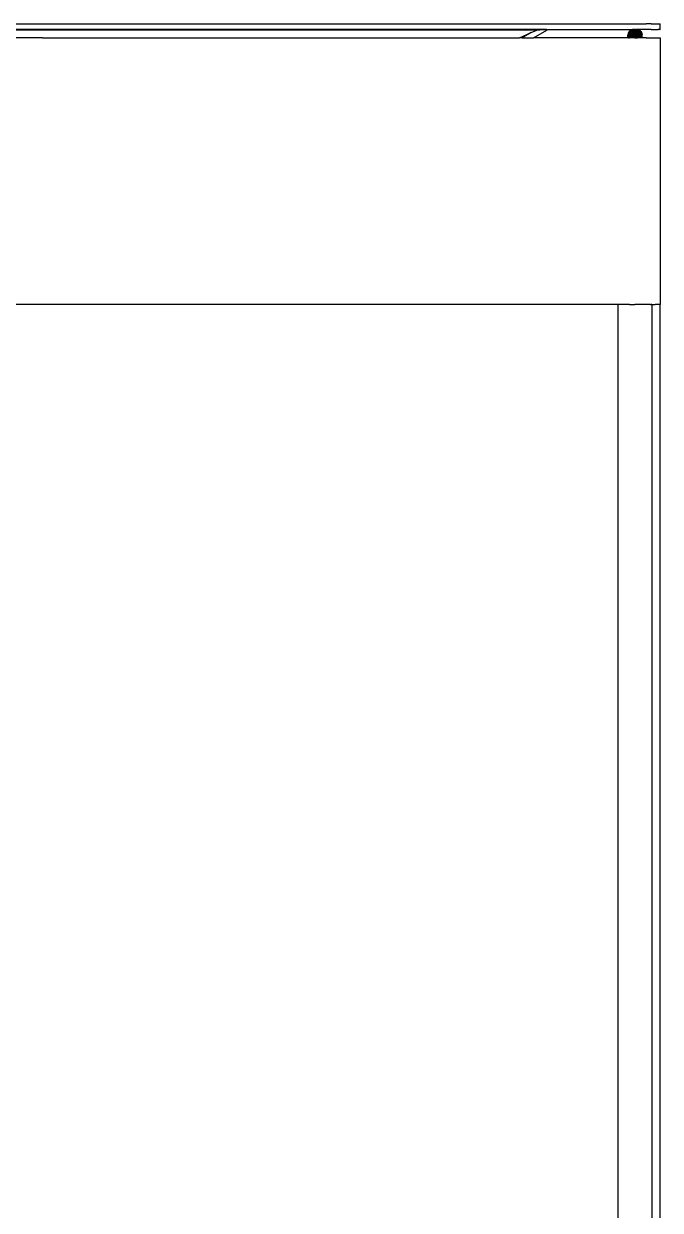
# Model space of a CAD drawing. Header units: millimetres. Extents: x 153 to 4750, y 92 to 3343.
# Drawn here: x 1965.8 to 2192.4, y 1496.1 to 1918.6 of the extents above; entities that cross this region are included whole.
import ezdxf

# ---------------------------------------------------------------- set-up
doc = ezdxf.new("R2010")
doc.units = ezdxf.units.MM

msp = doc.modelspace()

# ---------------------------------------------------------------- linework, layer by layer
for p, q in [((1763.38, 1918.62), (2181.38, 1918.62)), ((2181.38, 1918.62), (2183.38, 1918.62)), ((2183.38, 1918.62), (2185.43, 1918.62)), ((2185.43, 1918.62), (2187.4, 1918.62)), ((2189.16, 1918.62), (2187.4, 1918.62)), ((2189.16, 1918.62), (2190.59, 1918.62)), ((2190.59, 1918.62), (2191.61, 1918.62)), ((2191.61, 1918.62), (2192.2, 1918.62)), ((2192.2, 1918.62), (2192.38, 1918.62)), ((2192.38, 1916.62), (2192.38, 1918.62)), ((2145.06, 1916.6), (1799.7, 1916.6)), ((1799.8, 1916.55), (2144.96, 1916.55)), ((1799.97, 1916.48), (2144.79, 1916.48)), ((2144.57, 1916.37), (1800.2, 1916.37)), ((2142.3, 1913.62), (2146.43, 1915.49)), ((2146.43, 1915.49), (2143.19, 1913.62)), ((2144.57, 1916.37), (2144.79, 1916.48)), ((2147.96, 1916.37), (2144.57, 1916.37)), ((2144.79, 1916.48), (2144.96, 1916.55)), ((2148.14, 1916.48), (2144.79, 1916.48)), ((2144.96, 1916.55), (2145.06, 1916.6)), ((2148.27, 1916.55), (2144.96, 1916.55)), ((2145.1, 1916.62), (2145.06, 1916.6)), ((2145.1, 1916.62), (2148.35, 1916.6)), ((2146.43, 1915.49), (2148.38, 1916.37)), ((2147.19, 1913.62), (2151.96, 1916.37)), ((2148.14, 1916.48), (2147.96, 1916.37)), ((2148.38, 1916.37), (2147.96, 1916.37)), ((2148.27, 1916.55), (2148.14, 1916.48)), ((2148.14, 1916.48), (2148.38, 1916.48)), ((2148.35, 1916.6), (2148.27, 1916.55)), ((2148.27, 1916.55), (2148.38, 1916.55)), ((2148.35, 1916.6), (2148.38, 1916.62)), ((2148.38, 1916.55), (2148.38, 1916.62)), ((2148.52, 1916.62), (2148.38, 1916.62)), ((2148.38, 1916.48), (2148.38, 1916.55)), ((2148.38, 1916.55), (2148.48, 1916.55)), ((2149.5, 1916.48), (2148.38, 1916.37)), ((2148.44, 1916.48), (2148.38, 1916.37)), ((2148.38, 1916.37), (2148.38, 1916.48)), ((2148.38, 1916.48), (2148.44, 1916.48)), ((2148.48, 1916.55), (2148.44, 1916.48)), ((2148.44, 1916.48), (2149.5, 1916.48)), ((2148.52, 1916.62), (2148.48, 1916.55)), ((2148.48, 1916.55), (2149.5, 1916.55)), ((2149.5, 1916.62), (2148.52, 1916.62)), ((2149.5, 1916.55), (2149.5, 1916.62)), ((2149.58, 1916.62), (2149.5, 1916.62)), ((2150.62, 1916.55), (2149.5, 1916.48)), ((2149.5, 1916.48), (2149.54, 1916.55)), ((2149.5, 1916.48), (2149.5, 1916.55)), ((2149.5, 1916.55), (2149.54, 1916.55)), ((2149.54, 1916.55), (2149.58, 1916.62)), ((2149.54, 1916.55), (2150.62, 1916.55)), ((2150.62, 1916.62), (2149.58, 1916.62)), ((2150.62, 1916.55), (2150.66, 1916.62)), ((2150.62, 1916.55), (2150.62, 1916.62)), ((2150.66, 1916.62), (2150.62, 1916.62)), ((2151.74, 1916.6), (2150.62, 1916.55)), ((2150.66, 1916.62), (2151.74, 1916.6)), ((2151.82, 1916.62), (2151.74, 1916.6)), ((2151.82, 1916.62), (2151.96, 1916.37)), ((2151.82, 1916.62), (2151.9, 1916.62)), ((2151.9, 1916.62), (2151.96, 1916.37)), ((2151.9, 1916.62), (2152.07, 1916.62)), ((2151.96, 1916.37), (2152.17, 1916.48)), ((2152.17, 1916.48), (2152.07, 1916.62)), ((2152.07, 1916.62), (2152.12, 1916.62)), ((2152.12, 1916.62), (2152.17, 1916.48)), ((2152.12, 1916.62), (2152.15, 1916.62)), ((2152.17, 1916.48), (2152.15, 1916.62)), ((2152.15, 1916.62), (2152.38, 1916.62)), ((2152.17, 1916.48), (2152.4, 1916.55)), ((2152.38, 1916.62), (2152.4, 1916.55)), ((2152.38, 1916.62), (2152.63, 1916.6)), ((2152.4, 1916.55), (2152.63, 1916.6)), ((2152.63, 1916.6), (2152.86, 1916.62)), ((2152.86, 1916.62), (2181.38, 1916.62)), ((2180.94, 1915.08), (2180.88, 1914.62)), ((2180.88, 1914.62), (2180.92, 1914.62)), ((2180.88, 1913.62), (2180.88, 1914.62)), ((2180.98, 1915.08), (2180.92, 1914.62)), ((2180.92, 1914.62), (2181.06, 1914.62)), ((2180.92, 1913.62), (2180.92, 1914.62)), ((2181.09, 1915.51), (2180.94, 1915.08)), ((2180.98, 1915.08), (2180.94, 1915.08)), ((2181.13, 1915.51), (2180.98, 1915.08)), ((2181.11, 1915.08), (2180.98, 1915.08)), ((2181.11, 1915.08), (2181.06, 1914.62)), ((2181.06, 1914.62), (2181.29, 1914.62)), ((2181.06, 1913.62), (2181.06, 1914.62)), ((2181.33, 1915.87), (2181.09, 1915.51)), ((2181.13, 1915.51), (2181.09, 1915.51)), ((2181.25, 1915.51), (2181.11, 1915.08)), ((2181.33, 1915.08), (2181.11, 1915.08)), ((2181.36, 1915.87), (2181.13, 1915.51)), ((2181.25, 1915.51), (2181.13, 1915.51)), ((2181.47, 1915.87), (2181.25, 1915.51)), ((2181.46, 1915.51), (2181.25, 1915.51)), ((2181.33, 1915.08), (2181.29, 1914.62)), ((2181.29, 1914.62), (2181.61, 1914.62)), ((2181.29, 1913.62), (2181.29, 1914.62)), ((2181.36, 1915.87), (2181.33, 1915.87)), ((2181.46, 1915.51), (2181.33, 1915.08)), ((2181.65, 1915.08), (2181.33, 1915.08)), ((2181.65, 1916.19), (2181.36, 1915.87)), ((2181.47, 1915.87), (2181.36, 1915.87)), ((2181.38, 1916.62), (2182.89, 1916.62)), ((2181.66, 1915.87), (2181.46, 1915.51)), ((2181.76, 1915.51), (2181.46, 1915.51)), ((2181.77, 1916.19), (2181.47, 1915.87)), ((2181.66, 1915.87), (2181.47, 1915.87)), ((2181.65, 1915.08), (2181.61, 1914.62)), ((2181.61, 1914.62), (2182.01, 1914.62)), ((2181.61, 1913.62), (2181.61, 1914.62)), ((2181.67, 1916.19), (2181.65, 1916.19)), ((2181.76, 1915.51), (2181.65, 1915.08)), ((2182.04, 1915.08), (2181.65, 1915.08)), ((2181.93, 1916.19), (2181.66, 1915.87)), ((2181.93, 1915.87), (2181.66, 1915.87)), ((2182.06, 1916.43), (2181.67, 1916.19)), ((2181.77, 1916.19), (2181.67, 1916.19)), ((2181.93, 1915.87), (2181.76, 1915.51)), ((2182.13, 1915.51), (2181.76, 1915.51)), ((2182.14, 1916.43), (2181.77, 1916.19)), ((2181.93, 1916.19), (2181.77, 1916.19)), ((2182.26, 1916.43), (2181.93, 1916.19)), ((2182.15, 1916.19), (2181.93, 1915.87)), ((2182.15, 1916.19), (2181.93, 1916.19)), ((2182.26, 1915.87), (2181.93, 1915.87)), ((2182.04, 1915.08), (2182.01, 1914.62)), ((2182.01, 1914.62), (2182.46, 1914.62)), ((2182.01, 1913.62), (2182.01, 1914.62)), ((2182.13, 1915.51), (2182.04, 1915.08)), ((2182.48, 1915.08), (2182.04, 1915.08)), ((2182.14, 1916.43), (2182.06, 1916.43)), ((2182.26, 1915.87), (2182.13, 1915.51)), ((2182.54, 1915.51), (2182.13, 1915.51)), ((2182.5, 1916.58), (2182.14, 1916.43)), ((2182.26, 1916.43), (2182.14, 1916.43)), ((2182.43, 1916.43), (2182.15, 1916.19)), ((2182.43, 1916.19), (2182.15, 1916.19)), ((2182.63, 1916.58), (2182.26, 1916.43)), ((2182.43, 1916.43), (2182.26, 1916.43)), ((2182.43, 1916.19), (2182.26, 1915.87)), ((2182.62, 1915.87), (2182.26, 1915.87)), ((2182.75, 1916.58), (2182.43, 1916.43)), ((2182.65, 1916.43), (2182.43, 1916.19)), ((2182.65, 1916.43), (2182.43, 1916.43)), ((2182.74, 1916.19), (2182.43, 1916.19)), ((2182.48, 1915.08), (2182.46, 1914.62)), ((2182.46, 1914.62), (2182.93, 1914.62)), ((2182.46, 1913.62), (2182.46, 1914.62)), ((2182.54, 1915.51), (2182.48, 1915.08)), ((2182.94, 1915.08), (2182.48, 1915.08)), ((2182.63, 1916.58), (2182.5, 1916.58)), ((2182.62, 1915.87), (2182.54, 1915.51)), ((2182.96, 1915.51), (2182.54, 1915.51)), ((2182.74, 1916.19), (2182.62, 1915.87)), ((2183.01, 1915.87), (2182.62, 1915.87)), ((2182.75, 1916.58), (2182.63, 1916.58)), ((2182.89, 1916.58), (2182.65, 1916.43)), ((2182.89, 1916.43), (2182.65, 1916.43)), ((2182.89, 1916.43), (2182.74, 1916.19)), ((2183.07, 1916.19), (2182.74, 1916.19)), ((2182.75, 1916.58), (2182.89, 1916.62)), ((2182.89, 1916.58), (2182.75, 1916.58)), ((2182.89, 1916.62), (2182.92, 1916.62)), ((2182.89, 1916.62), (2182.96, 1916.62)), ((2182.89, 1916.58), (2182.92, 1916.62)), ((2183.05, 1916.58), (2182.89, 1916.58)), ((2183.05, 1916.58), (2182.89, 1916.43)), ((2183.14, 1916.43), (2182.89, 1916.43)), ((2182.92, 1916.62), (2182.96, 1916.62)), ((2182.94, 1915.08), (2182.93, 1914.62)), ((2182.93, 1914.62), (2183.38, 1914.62)), ((2182.93, 1913.62), (2182.93, 1914.62)), ((2182.96, 1915.51), (2182.94, 1915.08)), ((2182.94, 1915.08), (2183.38, 1915.08)), ((2183.11, 1916.62), (2182.96, 1916.62)), ((2183.01, 1915.87), (2182.96, 1915.51)), ((2182.96, 1915.51), (2183.38, 1915.51)), ((2183.07, 1916.19), (2183.01, 1915.87)), ((2183.01, 1915.87), (2183.38, 1915.87)), ((2183.05, 1916.58), (2183.11, 1916.62)), ((2183.22, 1916.58), (2183.05, 1916.58)), ((2183.14, 1916.43), (2183.07, 1916.19)), ((2183.07, 1916.19), (2183.38, 1916.19)), ((2183.29, 1916.62), (2183.11, 1916.62)), ((2183.14, 1916.43), (2183.22, 1916.58)), ((2183.14, 1916.43), (2183.38, 1916.43)), ((2183.22, 1916.58), (2183.29, 1916.62)), ((2183.22, 1916.58), (2183.38, 1916.58)), ((2183.29, 1916.62), (2183.38, 1916.62)), ((2183.38, 1916.62), (2183.38, 1916.58)), ((2183.38, 1916.62), (2183.51, 1916.62)), ((2183.38, 1916.43), (2183.38, 1916.58)), ((2183.38, 1916.58), (2183.54, 1916.58)), ((2183.38, 1916.19), (2183.38, 1916.43)), ((2183.38, 1916.43), (2183.63, 1916.43)), ((2183.38, 1915.87), (2183.38, 1916.19)), ((2183.7, 1916.19), (2183.38, 1916.19)), ((2183.38, 1915.51), (2183.38, 1915.87)), ((2183.76, 1915.87), (2183.38, 1915.87)), ((2183.38, 1915.08), (2183.38, 1915.51)), ((2183.8, 1915.51), (2183.38, 1915.51)), ((2183.38, 1914.62), (2183.38, 1915.08)), ((2183.83, 1915.08), (2183.38, 1915.08)), ((2183.38, 1913.62), (2183.38, 1914.62)), ((2183.84, 1914.62), (2183.38, 1914.62)), ((2183.51, 1916.62), (2183.54, 1916.58)), ((2183.65, 1916.62), (2183.51, 1916.62)), ((2183.63, 1916.43), (2183.54, 1916.58)), ((2183.71, 1916.58), (2183.54, 1916.58)), ((2183.7, 1916.19), (2183.63, 1916.43)), ((2183.87, 1916.43), (2183.63, 1916.43)), ((2183.65, 1916.62), (2183.71, 1916.58)), ((2183.85, 1916.62), (2183.65, 1916.62)), ((2183.7, 1916.19), (2183.76, 1915.87)), ((2183.7, 1916.19), (2184.02, 1916.19)), ((2183.87, 1916.58), (2183.71, 1916.58)), ((2183.71, 1916.58), (2183.87, 1916.43)), ((2183.8, 1915.51), (2183.76, 1915.87)), ((2184.14, 1915.87), (2183.76, 1915.87)), ((2183.83, 1915.08), (2183.8, 1915.51)), ((2184.22, 1915.51), (2183.8, 1915.51)), ((2184.28, 1915.08), (2183.83, 1915.08)), ((2183.83, 1915.08), (2183.84, 1914.62)), ((2183.84, 1913.62), (2183.84, 1914.62)), ((2184.3, 1914.62), (2183.84, 1914.62)), ((2183.85, 1916.62), (2183.88, 1916.62)), ((2183.85, 1916.62), (2183.87, 1916.58)), ((2184.01, 1916.58), (2183.87, 1916.58)), ((2183.87, 1916.58), (2184.11, 1916.43)), ((2183.87, 1916.43), (2184.02, 1916.19)), ((2184.11, 1916.43), (2183.87, 1916.43)), ((2183.88, 1916.62), (2184.01, 1916.58)), ((2185.43, 1916.62), (2183.88, 1916.62)), ((2184.13, 1916.58), (2184.01, 1916.58)), ((2184.01, 1916.58), (2184.33, 1916.43)), ((2184.02, 1916.19), (2184.14, 1915.87)), ((2184.02, 1916.19), (2184.33, 1916.19)), ((2184.11, 1916.43), (2184.33, 1916.43)), ((2184.11, 1916.43), (2184.33, 1916.19)), ((2184.13, 1916.58), (2184.5, 1916.43)), ((2184.13, 1916.58), (2184.26, 1916.58)), ((2184.14, 1915.87), (2184.22, 1915.51)), ((2184.51, 1915.87), (2184.14, 1915.87)), ((2184.22, 1915.51), (2184.28, 1915.08)), ((2184.63, 1915.51), (2184.22, 1915.51)), ((2184.26, 1916.58), (2184.63, 1916.43)), ((2184.72, 1915.08), (2184.28, 1915.08)), ((2184.28, 1915.08), (2184.3, 1914.62)), ((2184.3, 1913.62), (2184.3, 1914.62)), ((2184.75, 1914.62), (2184.3, 1914.62)), ((2184.33, 1916.43), (2184.61, 1916.19)), ((2184.5, 1916.43), (2184.33, 1916.43)), ((2184.33, 1916.19), (2184.51, 1915.87)), ((2184.33, 1916.19), (2184.61, 1916.19)), ((2184.5, 1916.43), (2184.63, 1916.43)), ((2184.5, 1916.43), (2184.83, 1916.19)), ((2184.51, 1915.87), (2184.63, 1915.51)), ((2184.83, 1915.87), (2184.51, 1915.87)), ((2184.61, 1916.19), (2184.83, 1915.87)), ((2184.61, 1916.19), (2184.83, 1916.19)), ((2184.63, 1916.43), (2185, 1916.19)), ((2184.63, 1916.43), (2184.7, 1916.43)), ((2184.63, 1915.51), (2184.72, 1915.08)), ((2185, 1915.51), (2184.63, 1915.51)), ((2184.7, 1916.43), (2185.09, 1916.19)), ((2185.11, 1915.08), (2184.72, 1915.08)), ((2184.72, 1915.08), (2184.75, 1914.62)), ((2184.75, 1913.62), (2184.75, 1914.62)), ((2185.15, 1914.62), (2184.75, 1914.62)), ((2184.83, 1916.19), (2185.1, 1915.87)), ((2184.83, 1916.19), (2185, 1916.19)), ((2184.83, 1915.87), (2185, 1915.51)), ((2185.1, 1915.87), (2184.83, 1915.87)), ((2185, 1916.19), (2185.29, 1915.87)), ((2185, 1916.19), (2185.09, 1916.19)), ((2185, 1915.51), (2185.11, 1915.08)), ((2185.3, 1915.51), (2185, 1915.51)), ((2185.09, 1916.19), (2185.12, 1916.19)), ((2185.1, 1915.87), (2185.29, 1915.87)), ((2185.1, 1915.87), (2185.3, 1915.51)), ((2185.43, 1915.08), (2185.11, 1915.08)), ((2185.11, 1915.08), (2185.15, 1914.62)), ((2185.12, 1916.19), (2185.4, 1915.87)), ((2185.15, 1913.62), (2185.15, 1914.62)), ((2185.47, 1914.62), (2185.15, 1914.62)), ((2185.29, 1915.87), (2185.51, 1915.51)), ((2185.29, 1915.87), (2185.4, 1915.87)), ((2185.3, 1915.51), (2185.43, 1915.08)), ((2185.51, 1915.51), (2185.3, 1915.51)), ((2185.4, 1915.87), (2185.63, 1915.51)), ((2185.4, 1915.87), (2185.44, 1915.87)), ((2187.4, 1916.62), (2185.43, 1916.62)), ((2185.65, 1915.08), (2185.43, 1915.08)), ((2185.43, 1915.08), (2185.47, 1914.62)), ((2185.44, 1915.87), (2185.67, 1915.51)), ((2185.47, 1913.62), (2185.47, 1914.62)), ((2185.71, 1914.62), (2185.47, 1914.62)), ((2185.51, 1915.51), (2185.63, 1915.51)), ((2185.51, 1915.51), (2185.65, 1915.08)), ((2185.63, 1915.51), (2185.79, 1915.08)), ((2185.63, 1915.51), (2185.67, 1915.51)), ((2185.65, 1915.08), (2185.79, 1915.08)), ((2185.65, 1915.08), (2185.71, 1914.62)), ((2185.67, 1915.51), (2185.83, 1915.08)), ((2185.71, 1913.62), (2185.71, 1914.62)), ((2185.84, 1914.62), (2185.71, 1914.62)), ((2185.79, 1915.08), (2185.84, 1914.62)), ((2185.83, 1915.08), (2185.79, 1915.08)), ((2185.83, 1915.08), (2185.88, 1914.62)), ((2185.84, 1913.62), (2185.84, 1914.62)), ((2185.88, 1914.62), (2185.84, 1914.62)), ((2185.88, 1913.62), (2185.88, 1914.62)), ((2189.16, 1916.62), (2187.4, 1916.62)), ((2189.16, 1916.62), (2190.59, 1916.62)), ((2190.59, 1916.62), (2191.61, 1916.62)), ((2192.17, 1916.62), (2191.61, 1916.62)), ((2192.17, 1916.62), (2192.38, 1916.62)), ((1972.38, 1913.62), (1802.46, 1913.62)), ((1972.38, 1913.62), (2142.3, 1913.62)), ((2143.19, 1913.62), (2142.3, 1913.62)), ((2143.19, 1913.62), (2147.19, 1913.62)), ((2180.88, 1913.62), (2147.19, 1913.62)), ((2180.92, 1913.62), (2180.88, 1913.62)), ((2181.06, 1913.62), (2180.92, 1913.62)), ((2181.06, 1913.62), (2181.29, 1913.62)), ((2181.29, 1913.62), (2181.38, 1913.62)), ((2181.61, 1913.62), (2181.38, 1913.62)), ((2182.01, 1913.62), (2181.61, 1913.62)), ((2182.46, 1913.62), (2182.01, 1913.62)), ((2182.93, 1913.62), (2182.46, 1913.62)), ((2183.38, 1913.62), (2182.93, 1913.62)), ((2183.38, 1913.62), (2183.84, 1913.62)), ((2183.84, 1913.62), (2184.3, 1913.62)), ((2184.75, 1913.62), (2184.3, 1913.62)), ((2185.15, 1913.62), (2184.75, 1913.62)), ((2185.43, 1913.62), (2185.15, 1913.62)), ((2185.43, 1913.62), (2185.47, 1913.62)), ((2185.71, 1913.62), (2185.47, 1913.62)), ((2185.84, 1913.62), (2185.71, 1913.62)), ((2185.88, 1913.62), (2185.84, 1913.62)), ((2187.4, 1913.62), (2185.88, 1913.62)), ((2187.4, 1913.62), (2189.16, 1913.62)), ((2189.16, 1913.62), (2190.59, 1913.62)), ((2190.59, 1913.62), (2191.61, 1913.62)), ((2191.61, 1913.62), (2192.2, 1913.62)), ((2192.2, 1913.62), (2192.38, 1913.62)), ((2192.38, 1913.62), (2192.38, 1818.62)), ((1972.38, 1818.62), (1777.38, 1818.62)), ((2167.38, 1818.62), (1972.38, 1818.62)), ((2169.2, 1818.62), (2167.38, 1818.62)), ((2171.06, 1818.62), (2169.2, 1818.62)), ((2172.85, 1818.62), (2171.06, 1818.62)), ((2174.45, 1818.62), (2172.85, 1818.62)), ((2175.75, 1818.62), (2174.45, 1818.62)), ((2176.68, 1818.62), (2175.75, 1818.62)), ((2177.21, 1818.62), (2176.68, 1818.62)), ((2177.32, 1818.62), (2177.21, 1818.62)), ((2177.38, 1818.62), (2177.32, 1818.62)), ((2177.38, 1176.62), (2177.38, 1818.62)), ((2181.38, 1818.62), (2177.38, 1818.62)), ((2181.38, 1818.62), (2183.38, 1818.62)), ((2185.43, 1818.62), (2183.38, 1818.62)), ((2187.4, 1818.62), (2185.43, 1818.62)), ((2188.88, 1818.62), (2187.4, 1818.62)), ((2188.88, 1818.62), (2189.16, 1818.62)), ((2189.38, 1818.62), (2189.16, 1818.62)), ((2189.38, 1818.62), (2189.38, 1084.62)), ((2189.38, 1818.62), (2190.59, 1818.62)), ((2191.61, 1818.62), (2190.59, 1818.62)), ((2192.2, 1818.62), (2191.61, 1818.62)), ((2192.38, 1818.62), (2192.2, 1818.62)), ((2192.38, 1085.69), (2192.38, 1818.62))]:
    msp.add_line(p, q)

doc.saveas('drawing.dxf')
